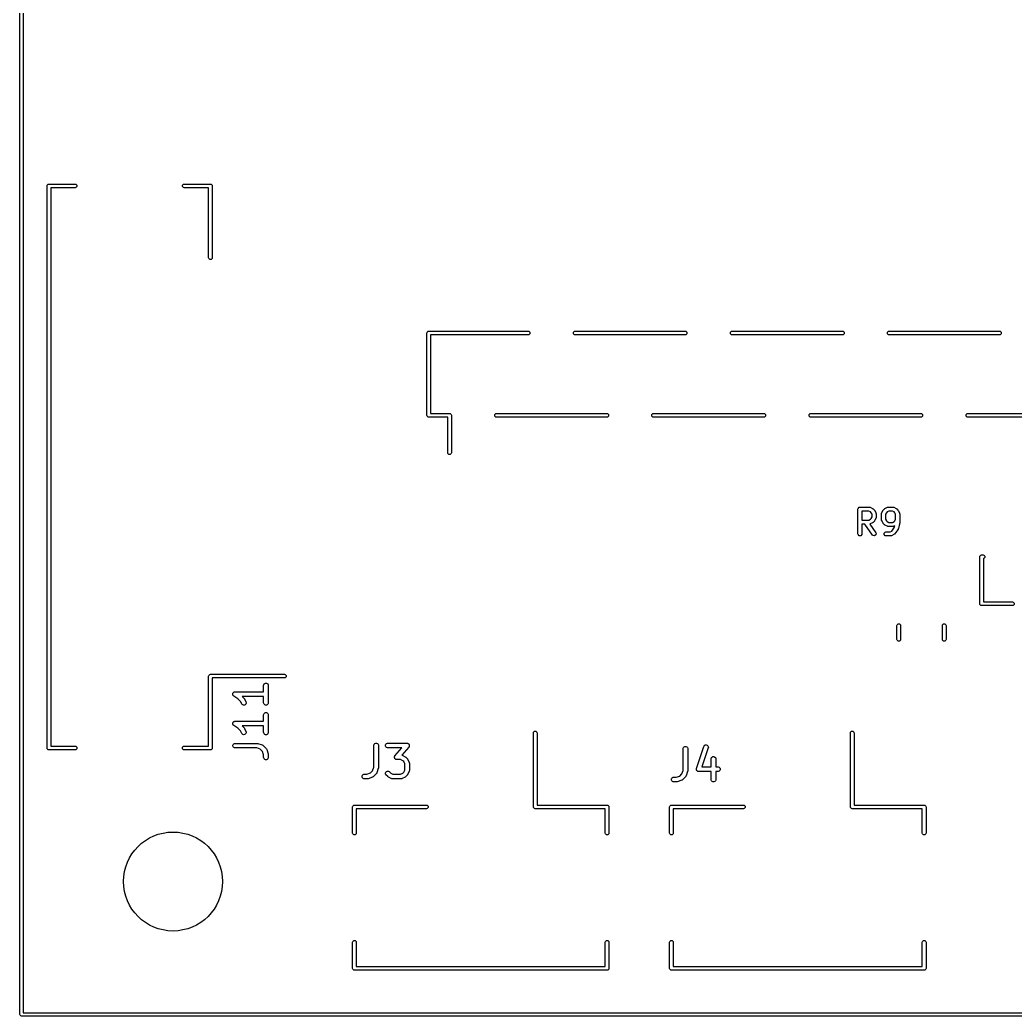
# Model space of a CAD drawing. Header units: millimetres. Extents: x 112.3 to 187.7, y -128.1 to -63.8.
# Drawn here: x 112.35 to 144.52, y -128.15 to -95.95 of the extents above; entities that cross this region are included whole.
import ezdxf

# ---------------------------------------------------------------- set-up
doc = ezdxf.new("R2010")
doc.units = ezdxf.units.MM
doc.layers.add('F.Silkscreen', color=41, linetype='CONTINUOUS', true_color=0xf2eda1)

msp = doc.modelspace()

# ---------------------------------------------------------------- linework, layer by layer
at = {"layer": 'F.Silkscreen', "linetype": 'CONTINUOUS'}
for p, q in [((112.35, -128.099999), (112.35, -63.8)), ((112.45, -63.85), (112.45, -128.049999)), ((113.23, -101.315), (113.234567, -101.292039)), ((113.23, -119.485), (113.23, -101.315)), ((113.234567, -101.292039), (113.267039, -101.259567)), ((113.267039, -101.259567), (113.29, -101.255)), ((113.29, -101.255), (114.14, -101.255)), ((114.14, -101.375), (113.35, -101.375)), ((113.35, -101.375), (113.35, -119.425)), ((114.14, -101.255), (114.162961, -101.259567)), ((114.162961, -101.370433), (114.14, -101.375)), ((114.162961, -101.259567), (114.195433, -101.292039)), ((114.195433, -101.337961), (114.162961, -101.370433)), ((114.195433, -101.292039), (114.195433, -101.337961)), ((117.604567, -101.292039), (117.637039, -101.259567)), ((117.604567, -101.337961), (117.604567, -101.292039)), ((117.637039, -101.370433), (117.604567, -101.337961)), ((117.637039, -101.259567), (117.66, -101.255)), ((117.66, -101.375), (117.637039, -101.370433)), ((117.66, -101.255), (118.51, -101.255)), ((118.45, -101.375), (117.66, -101.375)), ((118.45, -103.64), (118.45, -101.375)), ((118.51, -101.255), (118.532961, -101.259567)), ((118.532961, -101.259567), (118.565433, -101.292039)), ((118.565433, -101.292039), (118.57, -101.315)), ((118.57, -101.315), (118.57, -103.64)), ((118.454567, -103.662961), (118.45, -103.64)), ((118.487039, -103.695433), (118.454567, -103.662961)), ((118.565433, -103.662961), (118.532961, -103.695433)), ((118.57, -103.64), (118.565433, -103.662961)), ((118.532961, -103.695433), (118.487039, -103.695433)), ((125.51, -106.07), (125.514567, -106.047039)), ((125.51, -108.73), (125.51, -106.07)), ((125.514567, -106.047039), (125.547039, -106.014567)), ((125.547039, -106.014567), (125.57, -106.01)), ((125.57, -106.01), (128.78, -106.01)), ((128.78, -106.13), (125.63, -106.13)), ((125.63, -106.13), (125.63, -108.67)), ((128.78, -106.01), (128.802961, -106.014567)), ((128.802961, -106.125433), (128.78, -106.13)), ((128.802961, -106.014567), (128.835433, -106.047039)), ((128.835433, -106.092961), (128.802961, -106.125433)), ((128.835433, -106.047039), (128.835433, -106.092961)), ((130.244567, -106.047039), (130.277039, -106.014567)), ((130.244567, -106.092961), (130.244567, -106.047039)), ((130.277039, -106.125433), (130.244567, -106.092961)), ((130.277039, -106.014567), (130.3, -106.01)), ((130.3, -106.13), (130.277039, -106.125433)), ((130.3, -106.01), (133.86, -106.01)), ((133.86, -106.13), (130.3, -106.13)), ((133.86, -106.01), (133.882961, -106.014567)), ((133.882961, -106.125433), (133.86, -106.13)), ((133.882961, -106.014567), (133.915433, -106.047039)), ((133.915433, -106.092961), (133.882961, -106.125433)), ((133.915433, -106.047039), (133.915433, -106.092961)), ((135.324567, -106.047039), (135.357039, -106.014567)), ((135.324567, -106.092961), (135.324567, -106.047039)), ((135.357039, -106.125433), (135.324567, -106.092961)), ((135.357039, -106.014567), (135.38, -106.01)), ((135.38, -106.13), (135.357039, -106.125433)), ((135.38, -106.01), (138.94, -106.01)), ((138.94, -106.13), (135.38, -106.13)), ((138.94, -106.01), (138.962961, -106.014567)), ((138.962961, -106.125433), (138.94, -106.13)), ((138.962961, -106.014567), (138.995433, -106.047039)), ((138.995433, -106.092961), (138.962961, -106.125433)), ((138.995433, -106.047039), (138.995433, -106.092961)), ((140.404567, -106.047039), (140.437039, -106.014567)), ((140.404567, -106.092961), (140.404567, -106.047039)), ((140.437039, -106.125433), (140.404567, -106.092961)), ((140.437039, -106.014567), (140.46, -106.01)), ((140.46, -106.13), (140.437039, -106.125433)), ((140.46, -106.01), (144.02, -106.01)), ((144.02, -106.13), (140.46, -106.13)), ((144.02, -106.01), (144.042961, -106.014567)), ((144.042961, -106.125433), (144.02, -106.13)), ((144.042961, -106.014567), (144.075433, -106.047039)), ((144.075433, -106.092961), (144.042961, -106.125433)), ((144.075433, -106.047039), (144.075433, -106.092961)), ((125.514567, -108.752961), (125.51, -108.73)), ((125.547039, -108.785433), (125.514567, -108.752961)), ((125.57, -108.79), (125.547039, -108.785433)), ((126.18, -108.79), (125.57, -108.79)), ((125.63, -108.67), (126.24, -108.67)), ((126.18, -109.94), (126.18, -108.79)), ((126.24, -108.67), (126.262961, -108.674567)), ((126.262961, -108.674567), (126.295433, -108.707039)), ((126.295433, -108.707039), (126.3, -108.73)), ((126.3, -108.73), (126.3, -109.94)), ((127.704567, -108.707039), (127.737039, -108.674567)), ((127.704567, -108.752961), (127.704567, -108.707039)), ((127.737039, -108.785433), (127.704567, -108.752961)), ((127.737039, -108.674567), (127.76, -108.67)), ((127.76, -108.79), (127.737039, -108.785433)), ((127.76, -108.67), (131.32, -108.67)), ((131.32, -108.79), (127.76, -108.79)), ((131.32, -108.67), (131.342961, -108.674567)), ((131.342961, -108.785433), (131.32, -108.79)), ((131.342961, -108.674567), (131.375433, -108.707039)), ((131.375433, -108.752961), (131.342961, -108.785433)), ((131.375433, -108.707039), (131.375433, -108.752961)), ((132.784567, -108.707039), (132.817039, -108.674567)), ((132.784567, -108.752961), (132.784567, -108.707039)), ((132.817039, -108.785433), (132.784567, -108.752961)), ((132.817039, -108.674567), (132.84, -108.67)), ((132.84, -108.79), (132.817039, -108.785433)), ((132.84, -108.67), (136.4, -108.67)), ((136.4, -108.79), (132.84, -108.79)), ((136.4, -108.67), (136.422961, -108.674567)), ((136.422961, -108.785433), (136.4, -108.79)), ((136.422961, -108.674567), (136.455433, -108.707039)), ((136.455433, -108.752961), (136.422961, -108.785433)), ((136.455433, -108.707039), (136.455433, -108.752961)), ((137.864567, -108.707039), (137.897039, -108.674567)), ((137.864567, -108.752961), (137.864567, -108.707039)), ((137.897039, -108.785433), (137.864567, -108.752961)), ((137.897039, -108.674567), (137.92, -108.67)), ((137.92, -108.79), (137.897039, -108.785433)), ((137.92, -108.67), (141.48, -108.67)), ((141.48, -108.79), (137.92, -108.79)), ((141.48, -108.67), (141.502961, -108.674567)), ((141.502961, -108.785433), (141.48, -108.79)), ((141.502961, -108.674567), (141.535433, -108.707039)), ((141.535433, -108.752961), (141.502961, -108.785433)), ((141.535433, -108.707039), (141.535433, -108.752961)), ((142.944567, -108.707039), (142.977039, -108.674567)), ((142.944567, -108.752961), (142.944567, -108.707039)), ((142.977039, -108.785433), (142.944567, -108.752961)), ((142.977039, -108.674567), (143, -108.67)), ((143, -108.79), (142.977039, -108.785433)), ((143, -108.67), (146.56, -108.67)), ((146.56, -108.79), (143, -108.79)), ((126.184567, -109.962961), (126.18, -109.94)), ((126.217039, -109.995433), (126.184567, -109.962961)), ((126.262961, -109.995433), (126.217039, -109.995433)), ((126.295433, -109.962961), (126.262961, -109.995433)), ((126.3, -109.94), (126.295433, -109.962961)), ((139.449472, -111.738461), (139.48465, -111.703283)), ((139.48465, -111.703283), (139.509524, -111.698335)), ((139.509524, -111.698335), (139.814286, -111.698335)), ((139.814286, -111.698335), (139.817479, -111.69897)), ((139.817479, -111.69897), (139.818894, -111.698499)), ((139.818894, -111.698499), (139.828942, -111.70125)), ((139.828942, -111.70125), (139.83916, -111.703283)), ((139.83916, -111.703283), (139.840213, -111.704336)), ((139.840213, -111.704336), (139.843355, -111.705197)), ((139.843355, -111.705197), (139.919545, -111.743292)), ((140.31855, -111.743292), (140.39474, -111.705197)), ((140.39474, -111.705197), (140.397881, -111.704336)), ((140.397881, -111.704336), (140.398935, -111.703283)), ((140.398935, -111.703283), (140.409152, -111.70125)), ((140.409152, -111.70125), (140.419201, -111.698499)), ((140.419201, -111.698499), (140.420615, -111.69897)), ((140.420615, -111.69897), (140.423809, -111.698335)), ((140.423809, -111.698335), (140.57619, -111.698335)), ((140.57619, -111.698335), (140.579383, -111.69897)), ((140.579383, -111.69897), (140.580798, -111.698499)), ((140.580798, -111.698499), (140.590846, -111.70125)), ((140.590846, -111.70125), (140.601064, -111.703283)), ((140.601064, -111.703283), (140.602117, -111.704336)), ((140.602117, -111.704336), (140.605259, -111.705197)), ((140.605259, -111.705197), (140.68145, -111.743292)), ((139.444524, -111.763335), (139.449472, -111.738461)), ((139.444524, -112.563335), (139.444524, -111.763335)), ((139.798941, -111.828335), (139.574524, -111.828335)), ((139.574524, -111.828335), (139.574524, -112.117382)), ((139.851973, -111.854851), (139.798941, -111.828335)), ((139.87515, -111.878028), (139.851973, -111.854851)), ((139.901667, -111.931061), (139.87515, -111.878028)), ((139.87515, -112.067688), (139.901667, -112.014655)), ((139.901667, -112.014655), (139.901667, -111.931061)), ((139.919545, -111.743292), (139.927773, -111.749678)), ((139.927773, -111.749678), (139.936438, -111.755468)), ((139.936438, -111.755468), (139.974533, -111.793563)), ((139.974533, -111.793563), (139.980319, -111.802223)), ((139.980319, -111.802223), (139.986709, -111.810456)), ((139.986709, -111.810456), (140.024804, -111.886646)), ((140.024804, -111.886646), (140.025664, -111.889787)), ((140.025664, -112.055929), (140.024804, -112.059071)), ((140.025664, -111.889787), (140.026719, -111.890842)), ((140.026719, -112.054875), (140.025664, -112.055929)), ((140.026719, -111.890842), (140.028751, -111.901061)), ((140.028751, -112.044655), (140.026719, -112.054875)), ((140.028751, -111.901061), (140.031503, -111.911107)), ((140.031503, -112.03461), (140.028751, -112.044655)), ((140.031503, -111.911107), (140.031031, -111.912521)), ((140.031031, -111.912521), (140.031667, -111.915716)), ((140.031667, -112.030001), (140.031031, -112.033195)), ((140.031031, -112.033195), (140.031503, -112.03461)), ((140.031667, -111.915716), (140.031667, -112.030001)), ((140.206428, -111.915716), (140.207063, -111.912522)), ((140.206428, -112.106192), (140.206428, -111.915716)), ((140.206592, -111.911108), (140.209343, -111.901059)), ((140.207063, -111.912522), (140.206592, -111.911108)), ((140.209343, -111.901059), (140.211376, -111.890842)), ((140.211376, -111.890842), (140.212429, -111.889788)), ((140.212429, -111.889788), (140.21329, -111.886647)), ((140.21329, -111.886647), (140.251386, -111.810456)), ((140.251386, -111.810456), (140.257772, -111.802227)), ((140.257772, -111.802227), (140.263562, -111.793563)), ((140.263562, -111.793563), (140.301657, -111.755468)), ((140.301657, -111.755468), (140.310317, -111.749681)), ((140.310317, -111.749681), (140.31855, -111.743292)), ((140.362944, -111.878029), (140.336428, -111.931061)), ((140.336428, -111.931061), (140.336428, -112.090848)), ((140.386122, -111.854851), (140.362944, -111.878029)), ((140.439154, -111.828335), (140.386122, -111.854851)), ((140.560845, -111.828335), (140.439154, -111.828335)), ((140.613877, -111.85485), (140.560845, -111.828335)), ((140.637054, -111.878027), (140.613877, -111.85485)), ((140.663571, -111.93106), (140.637054, -111.878027)), ((140.663571, -112.090847), (140.663571, -111.93106)), ((140.68145, -111.743292), (140.689678, -111.749678)), ((140.689678, -111.749678), (140.698343, -111.755468)), ((140.698343, -111.755468), (140.736438, -111.793563)), ((140.736438, -111.793563), (140.742224, -111.802223)), ((140.742224, -111.802223), (140.748614, -111.810456)), ((140.748614, -111.810456), (140.786709, -111.886648)), ((140.786709, -111.886648), (140.787568, -111.889787)), ((140.787568, -111.889787), (140.788623, -111.890842)), ((140.788623, -111.890842), (140.790655, -111.901061)), ((140.790655, -111.901061), (140.793407, -111.911108)), ((140.793407, -111.911108), (140.792935, -111.912522)), ((140.792935, -111.912522), (140.793571, -111.915716)), ((140.793571, -111.915716), (140.793571, -112.220478)), ((139.574524, -112.117382), (139.798941, -112.117382)), ((139.666157, -112.247382), (139.574524, -112.247382)), ((139.574524, -112.247382), (139.574524, -112.563335)), ((139.913417, -112.60061), (139.666157, -112.247382)), ((139.798941, -112.117382), (139.851973, -112.090866)), ((139.828942, -112.244466), (139.823789, -112.245877)), ((139.823789, -112.245877), (140.019917, -112.52606)), ((139.83916, -112.242434), (139.828942, -112.244466)), ((139.840213, -112.24138), (139.83916, -112.242434)), ((139.843355, -112.24052), (139.840213, -112.24138)), ((139.919545, -112.202425), (139.843355, -112.24052)), ((139.851973, -112.090866), (139.87515, -112.067688)), ((139.927773, -112.196038), (139.919545, -112.202425)), ((139.936438, -112.190249), (139.927773, -112.196038)), ((139.974533, -112.152154), (139.936438, -112.190249)), ((139.980319, -112.143493), (139.974533, -112.152154)), ((139.986709, -112.135261), (139.980319, -112.143493)), ((140.024804, -112.059071), (139.986709, -112.135261)), ((140.207063, -112.109386), (140.206428, -112.106192)), ((140.206592, -112.110801), (140.207063, -112.109386)), ((140.209342, -112.120845), (140.206592, -112.110801)), ((140.211376, -112.131066), (140.209342, -112.120845)), ((140.212431, -112.132121), (140.211376, -112.131066)), ((140.213291, -112.135261), (140.212431, -112.132121)), ((140.251386, -112.211451), (140.213291, -112.135261)), ((140.257773, -112.21968), (140.251386, -112.211451)), ((140.263561, -112.228343), (140.257773, -112.21968)), ((140.301656, -112.266439), (140.263561, -112.228343)), ((140.310318, -112.272226), (140.301656, -112.266439)), ((140.31855, -112.278616), (140.310318, -112.272226)), ((140.39474, -112.316711), (140.31855, -112.278616)), ((140.336428, -112.090848), (140.362944, -112.143878)), ((140.362944, -112.143878), (140.38612, -112.167056)), ((140.38612, -112.167056), (140.439154, -112.193573)), ((140.397881, -112.317571), (140.39474, -112.316711)), ((140.398935, -112.318625), (140.397881, -112.317571)), ((140.409152, -112.320657), (140.398935, -112.318625)), ((140.419201, -112.323409), (140.409152, -112.320657)), ((140.420615, -112.322937), (140.419201, -112.323409)), ((140.423809, -112.323573), (140.420615, -112.322937)), ((140.57619, -112.323573), (140.423809, -112.323573)), ((140.439154, -112.193573), (140.560845, -112.193573)), ((140.560845, -112.193573), (140.613876, -112.167057)), ((140.563772, -112.445733), (140.630147, -112.34617)), ((140.579383, -112.322937), (140.57619, -112.323573)), ((140.580798, -112.323409), (140.579383, -112.322937)), ((140.590846, -112.320657), (140.580798, -112.323409)), ((140.601064, -112.318625), (140.590846, -112.320657)), ((140.602117, -112.317571), (140.601064, -112.318625)), ((140.605259, -112.316711), (140.602117, -112.317571)), ((140.64212, -112.29828), (140.605259, -112.316711)), ((140.613876, -112.167057), (140.637054, -112.143879)), ((140.630147, -112.34617), (140.64212, -112.29828)), ((140.637054, -112.143879), (140.663571, -112.090847)), ((140.79163, -112.236242), (140.753535, -112.388624)), ((140.792017, -112.228289), (140.79163, -112.236242)), ((140.793571, -112.220478), (140.792017, -112.228289)), ((139.449472, -112.588209), (139.444524, -112.563335)), ((139.48465, -112.623387), (139.449472, -112.588209)), ((139.534398, -112.623387), (139.48465, -112.623387)), ((139.569576, -112.588209), (139.534398, -112.623387)), ((139.574524, -112.563335), (139.569576, -112.588209)), ((139.931735, -112.61815), (139.913417, -112.60061)), ((139.980727, -112.626796), (139.931735, -112.61815)), ((140.021482, -112.598267), (139.980727, -112.626796)), ((140.019917, -112.52606), (140.030128, -112.549275)), ((140.030128, -112.549275), (140.021482, -112.598267)), ((140.287567, -112.538461), (140.322745, -112.503283)), ((140.287567, -112.588209), (140.287567, -112.538461)), ((140.322745, -112.623387), (140.287567, -112.588209)), ((140.322745, -112.503283), (140.347619, -112.498335)), ((140.347619, -112.628335), (140.322745, -112.623387)), ((140.347619, -112.498335), (140.484655, -112.498335)), ((140.5, -112.628335), (140.347619, -112.628335)), ((140.484655, -112.498335), (140.537687, -112.471819)), ((140.503193, -112.627699), (140.5, -112.628335)), ((140.504608, -112.628171), (140.503193, -112.627699)), ((140.514656, -112.625419), (140.504608, -112.628171)), ((140.524874, -112.623387), (140.514656, -112.625419)), ((140.525927, -112.622333), (140.524874, -112.623387)), ((140.529069, -112.621473), (140.525927, -112.622333)), ((140.605259, -112.583378), (140.529069, -112.621473)), ((140.537687, -112.471819), (140.563772, -112.445733)), ((140.613487, -112.576991), (140.605259, -112.583378)), ((140.622152, -112.571202), (140.613487, -112.576991)), ((140.660248, -112.533106), (140.622152, -112.571202)), ((140.663823, -112.527754), (140.660248, -112.533106)), ((140.668369, -112.5232), (140.663823, -112.527754)), ((140.744559, -112.408915), (140.668369, -112.5232)), ((140.748797, -112.398652), (140.744559, -112.408915)), ((140.753535, -112.388624), (140.748797, -112.398652)), ((143.38, -113.3025), (143.384567, -113.279539)), ((143.38, -114.8225), (143.38, -113.3025)), ((143.384567, -113.279539), (143.417039, -113.247067)), ((143.417039, -113.247067), (143.44, -113.2425)), ((143.44, -113.2425), (143.49, -113.2425)), ((143.49, -113.2425), (143.512961, -113.247067)), ((143.512961, -113.247067), (143.545433, -113.279539)), ((143.545433, -113.325461), (143.512961, -113.357933)), ((143.545433, -113.279539), (143.545433, -113.325461)), ((143.512961, -113.357933), (143.5, -113.36051)), ((143.5, -113.36051), (143.5, -114.7625)), ((143.384567, -114.845461), (143.38, -114.8225)), ((143.417039, -114.877933), (143.384567, -114.845461)), ((143.44, -114.8825), (143.417039, -114.877933)), ((144.44, -114.8825), (143.44, -114.8825)), ((143.5, -114.7625), (144.44, -114.7625)), ((144.44, -114.7625), (144.462961, -114.767067)), ((144.462961, -114.877933), (144.44, -114.8825)), ((144.462961, -114.767067), (144.495433, -114.799539)), ((144.495433, -114.845461), (144.462961, -114.877933)), ((144.495433, -114.799539), (144.495433, -114.845461)), ((140.705, -115.522936), (140.709567, -115.499975)), ((140.705, -115.977064), (140.705, -115.522936)), ((140.709567, -115.499975), (140.742039, -115.467503)), ((140.742039, -115.467503), (140.787961, -115.467503)), ((140.787961, -115.467503), (140.820433, -115.499975)), ((140.820433, -115.499975), (140.825, -115.522936)), ((140.825, -115.522936), (140.825, -115.977064)), ((142.175, -115.522936), (142.179567, -115.499975)), ((142.175, -115.977064), (142.175, -115.522936)), ((142.179567, -115.499975), (142.212039, -115.467503)), ((142.212039, -115.467503), (142.257961, -115.467503)), ((142.257961, -115.467503), (142.290433, -115.499975)), ((142.290433, -115.499975), (142.295, -115.522936)), ((142.295, -115.522936), (142.295, -115.977064)), ((140.709567, -116.000025), (140.705, -115.977064)), ((140.742039, -116.032497), (140.709567, -116.000025)), ((140.787961, -116.032497), (140.742039, -116.032497)), ((140.820433, -116.000025), (140.787961, -116.032497)), ((140.825, -115.977064), (140.820433, -116.000025)), ((142.179567, -116.000025), (142.175, -115.977064)), ((142.212039, -116.032497), (142.179567, -116.000025)), ((142.257961, -116.032497), (142.212039, -116.032497)), ((142.290433, -116.000025), (142.257961, -116.032497)), ((142.295, -115.977064), (142.290433, -116.000025)), ((118.45, -117.16), (118.454567, -117.137039)), ((118.45, -119.425), (118.45, -117.16)), ((118.454567, -117.137039), (118.487039, -117.104567)), ((118.487039, -117.104567), (118.51, -117.1)), ((118.51, -117.1), (120.9, -117.1)), ((120.9, -117.1), (120.922961, -117.104567)), ((120.922961, -117.104567), (120.955433, -117.137039)), ((120.955433, -117.182961), (120.922961, -117.215433)), ((120.955433, -117.137039), (120.955433, -117.182961)), ((120.9, -117.22), (118.57, -117.22)), ((118.57, -117.22), (118.57, -119.485)), ((120.229819, -117.457142), (120.23126, -117.44251)), ((120.229819, -117.667856), (120.229819, -117.457142)), ((120.23126, -117.44251), (120.242459, -117.415474)), ((120.242459, -117.415474), (120.263151, -117.394782)), ((120.263151, -117.394782), (120.290187, -117.383583)), ((120.290187, -117.383583), (120.319451, -117.383583)), ((120.319451, -117.383583), (120.346487, -117.394782)), ((120.346487, -117.394782), (120.367179, -117.415474)), ((120.367179, -117.415474), (120.378378, -117.44251)), ((120.378378, -117.44251), (120.379819, -117.457142)), ((120.379819, -117.457142), (120.379819, -118.02857)), ((120.922961, -117.215433), (120.9, -117.22)), ((119.229819, -117.742935), (119.23126, -117.73565)), ((119.23126, -117.750139), (119.229819, -117.742935)), ((119.23126, -117.728224), (119.234072, -117.721435)), ((119.23126, -117.73565), (119.23126, -117.728224)), ((119.23126, -117.757488), (119.23126, -117.750139)), ((119.234101, -117.764348), (119.23126, -117.757488)), ((119.234072, -117.721435), (119.235498, -117.714227)), ((119.235558, -117.771629), (119.234101, -117.764348)), ((119.235498, -117.714227), (119.239617, -117.708048)), ((119.239646, -117.777734), (119.235558, -117.771629)), ((119.239617, -117.708048), (119.242459, -117.701188)), ((119.242459, -117.784524), (119.239646, -117.777734)), ((119.242459, -117.701188), (119.247654, -117.695992)), ((119.247709, -117.789774), (119.242459, -117.784524)), ((119.247654, -117.695992), (119.251731, -117.689878)), ((119.251841, -117.795944), (119.247709, -117.789774)), ((119.251731, -117.689878), (119.2579, -117.685746)), ((119.263099, -117.805164), (119.251841, -117.795944)), ((119.2579, -117.685746), (119.263151, -117.680496)), ((119.263151, -117.805216), (119.263099, -117.805164)), ((119.263151, -117.680496), (119.26994, -117.677683)), ((119.263173, -117.805225), (119.263151, -117.805216)), ((119.263216, -117.80526), (119.263173, -117.805225)), ((119.399894, -117.896378), (119.263216, -117.80526)), ((119.26994, -117.677683), (119.276046, -117.673595)), ((119.276046, -117.673595), (119.283326, -117.672138)), ((119.283326, -117.672138), (119.290187, -117.669297)), ((119.290187, -117.669297), (119.304663, -117.667871)), ((119.304663, -117.667871), (119.30474, -117.667856)), ((119.30474, -117.667856), (119.304766, -117.667861)), ((119.304766, -117.667861), (119.304819, -117.667856)), ((119.304819, -117.667856), (120.229819, -117.667856)), ((120.229819, -117.817856), (119.533504, -117.817856)), ((119.533504, -117.817856), (119.595947, -117.880299)), ((120.229819, -118.02857), (120.229819, -117.817856)), ((119.481275, -117.977759), (119.399894, -117.896378)), ((119.523451, -118.062111), (119.481275, -117.977759)), ((119.531283, -118.074554), (119.523451, -118.062111)), ((119.553391, -118.093727), (119.531283, -118.074554)), ((119.581152, -118.102981), (119.553391, -118.093727)), ((119.610342, -118.100907), (119.581152, -118.102981)), ((119.595947, -117.880299), (119.600667, -117.886049)), ((119.600667, -117.886049), (119.602164, -117.887348)), ((119.602164, -117.887348), (119.603583, -117.889602)), ((119.603583, -117.889602), (119.605275, -117.891664)), ((119.605275, -117.891664), (119.606033, -117.893496)), ((119.606033, -117.893496), (119.609996, -117.899791)), ((119.609996, -117.899791), (119.657615, -117.995029)), ((119.636517, -118.087819), (119.610342, -118.100907)), ((119.65569, -118.065712), (119.636517, -118.087819)), ((119.664944, -118.03795), (119.65569, -118.065712)), ((119.657615, -117.995029), (119.66287, -118.00876)), ((119.66287, -118.00876), (119.664944, -118.03795)), ((120.23126, -118.043202), (120.229819, -118.02857)), ((120.242459, -118.070238), (120.23126, -118.043202)), ((120.263151, -118.09093), (120.242459, -118.070238)), ((120.290187, -118.102129), (120.263151, -118.09093)), ((120.319451, -118.102129), (120.290187, -118.102129)), ((120.346487, -118.09093), (120.319451, -118.102129)), ((120.367179, -118.070238), (120.346487, -118.09093)), ((120.378378, -118.043202), (120.367179, -118.070238)), ((120.379819, -118.02857), (120.378378, -118.043202)), ((120.229819, -118.409523), (120.23126, -118.394891)), ((120.229819, -118.620237), (120.229819, -118.409523)), ((120.23126, -118.394891), (120.242459, -118.367855)), ((120.242459, -118.367855), (120.263151, -118.347163)), ((120.263151, -118.347163), (120.290187, -118.335964)), ((120.290187, -118.335964), (120.319451, -118.335964)), ((120.319451, -118.335964), (120.346487, -118.347163)), ((120.346487, -118.347163), (120.367179, -118.367855)), ((120.367179, -118.367855), (120.378378, -118.394891)), ((120.378378, -118.394891), (120.379819, -118.409523)), ((120.379819, -118.409523), (120.379819, -118.980951)), ((119.229819, -118.695316), (119.23126, -118.688031)), ((119.23126, -118.70252), (119.229819, -118.695316)), ((119.23126, -118.680605), (119.234072, -118.673816)), ((119.23126, -118.688031), (119.23126, -118.680605)), ((119.23126, -118.709869), (119.23126, -118.70252)), ((119.234101, -118.716729), (119.23126, -118.709869)), ((119.234072, -118.673816), (119.235498, -118.666608)), ((119.235558, -118.72401), (119.234101, -118.716729)), ((119.235498, -118.666608), (119.239617, -118.660429)), ((119.239646, -118.730115), (119.235558, -118.72401)), ((119.239617, -118.660429), (119.242459, -118.653569)), ((119.242459, -118.736905), (119.239646, -118.730115)), ((119.242459, -118.653569), (119.247654, -118.648373)), ((119.247709, -118.742155), (119.242459, -118.736905)), ((119.247654, -118.648373), (119.251731, -118.642259)), ((119.251841, -118.748325), (119.247709, -118.742155)), ((119.251731, -118.642259), (119.2579, -118.638127)), ((119.263099, -118.757545), (119.251841, -118.748325)), ((119.2579, -118.638127), (119.263151, -118.632877)), ((119.263151, -118.757597), (119.263099, -118.757545)), ((119.263151, -118.632877), (119.26994, -118.630064)), ((119.263173, -118.757606), (119.263151, -118.757597)), ((119.263216, -118.757641), (119.263173, -118.757606)), ((119.399894, -118.848759), (119.263216, -118.757641)), ((119.26994, -118.630064), (119.276046, -118.625976)), ((119.276046, -118.625976), (119.283326, -118.624519)), ((119.283326, -118.624519), (119.290187, -118.621678)), ((119.290187, -118.621678), (119.304663, -118.620252)), ((119.304663, -118.620252), (119.30474, -118.620237)), ((119.30474, -118.620237), (119.304766, -118.620242)), ((119.304766, -118.620242), (119.304819, -118.620237)), ((119.304819, -118.620237), (120.229819, -118.620237)), ((120.229819, -118.770237), (119.533504, -118.770237)), ((119.533504, -118.770237), (119.595947, -118.83268)), ((120.229819, -118.980951), (120.229819, -118.770237)), ((119.481275, -118.93014), (119.399894, -118.848759)), ((119.523451, -119.014492), (119.481275, -118.93014)), ((119.531283, -119.026935), (119.523451, -119.014492)), ((119.553391, -119.046108), (119.531283, -119.026935)), ((119.581152, -119.055362), (119.553391, -119.046108)), ((119.610342, -119.053288), (119.581152, -119.055362)), ((119.595947, -118.83268), (119.600667, -118.83843)), ((119.600667, -118.83843), (119.602164, -118.839729)), ((119.602164, -118.839729), (119.603583, -118.841983)), ((119.603583, -118.841983), (119.605275, -118.844045)), ((119.605275, -118.844045), (119.606033, -118.845877)), ((119.606033, -118.845877), (119.609996, -118.852172)), ((119.609996, -118.852172), (119.657615, -118.94741)), ((119.636517, -119.0402), (119.610342, -119.053288)), ((119.65569, -119.018093), (119.636517, -119.0402)), ((119.664944, -118.990331), (119.65569, -119.018093)), ((119.657615, -118.94741), (119.66287, -118.961141)), ((119.66287, -118.961141), (119.664944, -118.990331)), ((120.23126, -118.995583), (120.229819, -118.980951)), ((120.242459, -119.022619), (120.23126, -118.995583)), ((120.263151, -119.043311), (120.242459, -119.022619)), ((120.290187, -119.05451), (120.263151, -119.043311)), ((120.319451, -119.05451), (120.290187, -119.05451)), ((120.346487, -119.043311), (120.319451, -119.05451)), ((120.367179, -119.022619), (120.346487, -119.043311)), ((120.378378, -118.995583), (120.367179, -119.022619)), ((120.379819, -118.980951), (120.378378, -118.995583)), ((128.95, -119), (128.954567, -118.977039)), ((128.95, -121.39), (128.95, -119)), ((128.954567, -118.977039), (128.987039, -118.944567)), ((128.987039, -118.944567), (129.032961, -118.944567)), ((129.032961, -118.944567), (129.065433, -118.977039)), ((129.065433, -118.977039), (129.07, -119)), ((129.07, -119), (129.07, -121.33)), ((139.2, -119), (139.204567, -118.977039)), ((139.2, -121.39), (139.2, -119)), ((139.204567, -118.977039), (139.237039, -118.944567)), ((139.237039, -118.944567), (139.282961, -118.944567)), ((139.282961, -118.944567), (139.315433, -118.977039)), ((139.315433, -118.977039), (139.32, -119)), ((139.32, -119), (139.32, -121.33)), ((113.35, -119.425), (114.14, -119.425)), ((114.14, -119.425), (114.162961, -119.429567)), ((114.162961, -119.429567), (114.195433, -119.462039)), ((117.604567, -119.462039), (117.637039, -119.429567)), ((117.637039, -119.429567), (117.66, -119.425)), ((117.66, -119.425), (118.45, -119.425)), ((119.23126, -119.394891), (119.242459, -119.367855)), ((119.23126, -119.424155), (119.23126, -119.394891)), ((119.242459, -119.451191), (119.23126, -119.424155)), ((119.242459, -119.367855), (119.263151, -119.347163)), ((119.263151, -119.471883), (119.242459, -119.451191)), ((119.263151, -119.347163), (119.290187, -119.335964)), ((119.290187, -119.335964), (119.304819, -119.334523)), ((119.304819, -119.334523), (120.019104, -119.334523)), ((120.019104, -119.334523), (120.026509, -119.335252)), ((120.026509, -119.335252), (120.028484, -119.335112)), ((120.028484, -119.335112), (120.031081, -119.335702)), ((120.031081, -119.335702), (120.033736, -119.335964)), ((120.033736, -119.335964), (120.035567, -119.336722)), ((120.035567, -119.336722), (120.042821, -119.338372)), ((120.042821, -119.338372), (120.185678, -119.385991)), ((120.185678, -119.385991), (120.199103, -119.391985)), ((120.199103, -119.391985), (120.201137, -119.393749)), ((120.201137, -119.393749), (120.203628, -119.394781)), ((120.203628, -119.394781), (120.214994, -119.404109)), ((120.214994, -119.404109), (120.310233, -119.499347)), ((123.791666, -119.404819), (123.793107, -119.390187)), ((123.791666, -120.106934), (123.791666, -119.404819)), ((123.793107, -119.390187), (123.804306, -119.363151)), ((123.804306, -119.363151), (123.824998, -119.342459)), ((123.824998, -119.342459), (123.852034, -119.33126)), ((123.852034, -119.33126), (123.881298, -119.33126)), ((123.881298, -119.33126), (123.908334, -119.342459)), ((123.908334, -119.342459), (123.929026, -119.363151)), ((123.929026, -119.363151), (123.940225, -119.390187)), ((123.940225, -119.390187), (123.941666, -119.404819)), ((123.941666, -119.404819), (123.941666, -120.119104)), ((124.17406, -119.390187), (124.185259, -119.363151)), ((124.17406, -119.419451), (124.17406, -119.390187)), ((124.185259, -119.446487), (124.17406, -119.419451)), ((124.185259, -119.363151), (124.205951, -119.342459)), ((124.205951, -119.467179), (124.185259, -119.446487)), ((124.205951, -119.342459), (124.232987, -119.33126)), ((124.232987, -119.33126), (124.247619, -119.329819)), ((124.247619, -119.329819), (124.866666, -119.329819)), ((124.923109, -119.454207), (124.696213, -119.713516)), ((124.866666, -119.329819), (124.874404, -119.330581)), ((124.874404, -119.330581), (124.876372, -119.33045)), ((124.876372, -119.33045), (124.877727, -119.330908)), ((124.877727, -119.330908), (124.881298, -119.33126)), ((124.881298, -119.33126), (124.892555, -119.335923)), ((124.892555, -119.335923), (124.904093, -119.339825)), ((124.904093, -119.339825), (124.905997, -119.34149)), ((124.905997, -119.34149), (124.908334, -119.342459)), ((124.908334, -119.342459), (124.916944, -119.351069)), ((124.916944, -119.351069), (124.926117, -119.359095)), ((124.92763, -119.447882), (124.923109, -119.454207)), ((124.926117, -119.359095), (124.927239, -119.361364)), ((124.927239, -119.361364), (124.929026, -119.363151)), ((124.929026, -119.446487), (124.92763, -119.447882)), ((124.929026, -119.363151), (124.933686, -119.374401)), ((124.929574, -119.445163), (124.929026, -119.446487)), ((124.93166, -119.442246), (124.929574, -119.445163)), ((124.935561, -119.430708), (124.93166, -119.442246)), ((124.933686, -119.374401), (124.939089, -119.385327)), ((124.940225, -119.419451), (124.935561, -119.430708)), ((124.939089, -119.385327), (124.939257, -119.38785)), ((124.939257, -119.38785), (124.940225, -119.390187)), ((124.940225, -119.390187), (124.940225, -119.402371)), ((124.940225, -119.402371), (124.941035, -119.414525)), ((124.941035, -119.414525), (124.940225, -119.41692)), ((124.940225, -119.41692), (124.940225, -119.419451)), ((133.804306, -119.463151), (133.824998, -119.442459)), ((133.824998, -119.442459), (133.852034, -119.43126)), ((133.852034, -119.43126), (133.881298, -119.43126)), ((133.881298, -119.43126), (133.908334, -119.442459)), ((133.908334, -119.442459), (133.929026, -119.463151)), ((134.224087, -120.147768), (134.462182, -119.433483)), ((134.462182, -119.433483), (134.468176, -119.420058)), ((134.468176, -119.420058), (134.48735, -119.397951)), ((134.48735, -119.397951), (134.513523, -119.384864)), ((134.513523, -119.384864), (134.542713, -119.382789)), ((134.542713, -119.382789), (134.570475, -119.392043)), ((134.570475, -119.392043), (134.592583, -119.411217)), ((134.592583, -119.411217), (134.605669, -119.437391)), ((134.605669, -119.437391), (134.607744, -119.466581)), ((113.234567, -119.507961), (113.23, -119.485)), ((113.267039, -119.540433), (113.234567, -119.507961)), ((113.29, -119.545), (113.267039, -119.540433)), ((114.14, -119.545), (113.29, -119.545)), ((114.162961, -119.540433), (114.14, -119.545)), ((114.195433, -119.507961), (114.162961, -119.540433)), ((114.195433, -119.462039), (114.195433, -119.507961)), ((117.604567, -119.507961), (117.604567, -119.462039)), ((117.637039, -119.540433), (117.604567, -119.507961)), ((117.66, -119.545), (117.637039, -119.540433)), ((118.51, -119.545), (117.66, -119.545)), ((118.532961, -119.540433), (118.51, -119.545)), ((118.565433, -119.507961), (118.532961, -119.540433)), ((118.57, -119.485), (118.565433, -119.507961)), ((119.290187, -119.483082), (119.263151, -119.471883)), ((119.304819, -119.484523), (119.290187, -119.483082)), ((120.006934, -119.484523), (119.304819, -119.484523)), ((120.121447, -119.522694), (120.006934, -119.484523)), ((120.191648, -119.592894), (120.121447, -119.522694)), ((120.229819, -119.707407), (120.191648, -119.592894)), ((120.229819, -119.790475), (120.229819, -119.707407)), ((120.310233, -119.499347), (120.319561, -119.510712)), ((120.319561, -119.510712), (120.320592, -119.513202)), ((120.320592, -119.513202), (120.322357, -119.515237)), ((120.322357, -119.515237), (120.328351, -119.528663)), ((120.328351, -119.528663), (120.37597, -119.671519)), ((120.37597, -119.671519), (120.377619, -119.678774)), ((120.377619, -119.678774), (120.378378, -119.680605)), ((120.378378, -119.680605), (120.378639, -119.683258)), ((120.378639, -119.683258), (120.37923, -119.685856)), ((120.37923, -119.685856), (120.379089, -119.68783)), ((120.379089, -119.68783), (120.379819, -119.695237)), ((120.379819, -119.695237), (120.379819, -119.790475)), ((124.232987, -119.478378), (124.205951, -119.467179)), ((124.247619, -119.479819), (124.232987, -119.478378)), ((124.701384, -119.479819), (124.247619, -119.479819)), ((124.458964, -119.776065), (124.459774, -119.773669)), ((124.459774, -119.788218), (124.458964, -119.776065)), ((124.459774, -119.771139), (124.464437, -119.759881)), ((124.459774, -119.773669), (124.459774, -119.771139)), ((124.464437, -119.759881), (124.468339, -119.748344)), ((124.468339, -119.748344), (124.470424, -119.745426)), ((124.470424, -119.745426), (124.470973, -119.744103)), ((124.470973, -119.744103), (124.472368, -119.742707)), ((124.472368, -119.742707), (124.47689, -119.736383)), ((124.47689, -119.736383), (124.701384, -119.479819)), ((124.696213, -119.713516), (124.709731, -119.718689)), ((124.709731, -119.718689), (124.804969, -119.766308)), ((124.804969, -119.766308), (124.811268, -119.770272)), ((124.811268, -119.770272), (124.813096, -119.77103)), ((124.813096, -119.77103), (124.815152, -119.772718)), ((124.815152, -119.772718), (124.817412, -119.77414)), ((124.817412, -119.77414), (124.818711, -119.775638)), ((124.818711, -119.775638), (124.824461, -119.780357)), ((124.824461, -119.780357), (124.87208, -119.827976)), ((133.791666, -119.504819), (133.793107, -119.490187)), ((133.791666, -120.206934), (133.791666, -119.504819)), ((133.793107, -119.490187), (133.804306, -119.463151)), ((133.929026, -119.463151), (133.940225, -119.490187)), ((133.940225, -119.490187), (133.941666, -119.504819)), ((133.941666, -119.504819), (133.941666, -120.219104)), ((134.604484, -119.480918), (134.399295, -120.096485)), ((134.607744, -119.466581), (134.604484, -119.480918)), ((134.709068, -119.796484), (134.72976, -119.775792)), ((134.72976, -119.775792), (134.756796, -119.764593)), ((134.756796, -119.764593), (134.78606, -119.764593)), ((134.78606, -119.764593), (134.813096, -119.775792)), ((134.813096, -119.775792), (134.833788, -119.796484)), ((120.23126, -119.805107), (120.229819, -119.790475)), ((120.242459, -119.832143), (120.23126, -119.805107)), ((120.263151, -119.852835), (120.242459, -119.832143)), ((120.290187, -119.864034), (120.263151, -119.852835)), ((120.319451, -119.864034), (120.290187, -119.864034)), ((120.346487, -119.852835), (120.319451, -119.864034)), ((120.367179, -119.832143), (120.346487, -119.852835)), ((120.378378, -119.805107), (120.367179, -119.832143)), ((120.379819, -119.790475), (120.378378, -119.805107)), ((124.459774, -119.800403), (124.459774, -119.788218)), ((124.460741, -119.802739), (124.459774, -119.800403)), ((124.46091, -119.805263), (124.460741, -119.802739)), ((124.466312, -119.816188), (124.46091, -119.805263)), ((124.470973, -119.827439), (124.466312, -119.816188)), ((124.472759, -119.829225), (124.470973, -119.827439)), ((124.473882, -119.831495), (124.472759, -119.829225)), ((124.483054, -119.83952), (124.473882, -119.831495)), ((124.491665, -119.848131), (124.483054, -119.83952)), ((124.494001, -119.849099), (124.491665, -119.848131)), ((124.495906, -119.850765), (124.494001, -119.849099)), ((124.507443, -119.854666), (124.495906, -119.850765)), ((124.518701, -119.85933), (124.507443, -119.854666)), ((124.522271, -119.859681), (124.518701, -119.85933)), ((124.523627, -119.86014), (124.522271, -119.859681)), ((124.525594, -119.860008), (124.523627, -119.86014)), ((124.533333, -119.860771), (124.525594, -119.860008)), ((124.658485, -119.860771), (124.533333, -119.860771)), ((124.727001, -119.895029), (124.658485, -119.860771)), ((124.757408, -119.925436), (124.727001, -119.895029)), ((124.791666, -119.993952), (124.757408, -119.925436)), ((124.791666, -120.196637), (124.791666, -119.993952)), ((124.87208, -119.827976), (124.876798, -119.833725)), ((124.876798, -119.833725), (124.878297, -119.835025)), ((124.878297, -119.835025), (124.879718, -119.837284)), ((124.879718, -119.837284), (124.881407, -119.839341)), ((124.881407, -119.839341), (124.882164, -119.841168)), ((124.882164, -119.841168), (124.886129, -119.847468)), ((124.886129, -119.847468), (124.933748, -119.942706)), ((124.933748, -119.942706), (124.939003, -119.956437)), ((124.939003, -119.956437), (124.939194, -119.959126)), ((124.939194, -119.959126), (124.940225, -119.961615)), ((124.940225, -119.961615), (124.941666, -119.976247)), ((124.941666, -119.976247), (124.941666, -120.214342)), ((134.399295, -120.096485), (134.696428, -120.096485)), ((134.696428, -119.838152), (134.697869, -119.82352)), ((134.696428, -120.096485), (134.696428, -119.838152)), ((134.697869, -119.82352), (134.709068, -119.796484)), ((134.833788, -119.796484), (134.844987, -119.82352)), ((134.844987, -119.82352), (134.846428, -119.838152)), ((134.846428, -119.838152), (134.846428, -120.096485)), ((134.846428, -120.096485), (134.914285, -120.096485)), ((134.914285, -120.096485), (134.928917, -120.097926)), ((134.928917, -120.097926), (134.955953, -120.109125)), ((123.412155, -120.390187), (123.423354, -120.363151)), ((123.412155, -120.419451), (123.412155, -120.390187)), ((123.423354, -120.446487), (123.412155, -120.419451)), ((123.423354, -120.363151), (123.444046, -120.342459)), ((123.444046, -120.342459), (123.471082, -120.33126)), ((123.471082, -120.33126), (123.485714, -120.329819)), ((123.485714, -120.329819), (123.568782, -120.329819)), ((123.568782, -120.329819), (123.683295, -120.291647)), ((123.683295, -120.291647), (123.753494, -120.221447)), ((123.760951, -120.422357), (123.747526, -120.428351)), ((123.753494, -120.221447), (123.791666, -120.106934)), ((123.762986, -120.420591), (123.760951, -120.422357)), ((123.765477, -120.41956), (123.762986, -120.420591)), ((123.776842, -120.410233), (123.765477, -120.41956)), ((123.872081, -120.314993), (123.776842, -120.410233)), ((123.881408, -120.303628), (123.872081, -120.314993)), ((123.882438, -120.301139), (123.881408, -120.303628)), ((123.884204, -120.299104), (123.882438, -120.301139)), ((123.890198, -120.285678), (123.884204, -120.299104)), ((123.937817, -120.142822), (123.890198, -120.285678)), ((123.939466, -120.135566), (123.937817, -120.142822)), ((123.940225, -120.133736), (123.939466, -120.135566)), ((123.940486, -120.131082), (123.940225, -120.133736)), ((123.941077, -120.128485), (123.940486, -120.131082)), ((123.941666, -120.119104), (123.940936, -120.12651)), ((123.940936, -120.12651), (123.941077, -120.128485)), ((124.17406, -120.294948), (124.185259, -120.267912)), ((124.17406, -120.324211), (124.17406, -120.294948)), ((124.185258, -120.351247), (124.17406, -120.324211)), ((124.194585, -120.362612), (124.185258, -120.351247)), ((124.185259, -120.267912), (124.205952, -120.247219)), ((124.242204, -120.410232), (124.194585, -120.362612)), ((124.205952, -120.247219), (124.232988, -120.236021)), ((124.232988, -120.236021), (124.262251, -120.236021)), ((124.247953, -120.41495), (124.242204, -120.410232)), ((124.249254, -120.41645), (124.247953, -120.41495)), ((124.251513, -120.417872), (124.249254, -120.41645)), ((124.25357, -120.41956), (124.251513, -120.417872)), ((124.255397, -120.420317), (124.25357, -120.41956)), ((124.261697, -120.424282), (124.255397, -120.420317)), ((124.356935, -120.471901), (124.261697, -120.424282)), ((124.262251, -120.236021), (124.289287, -120.24722)), ((124.289287, -120.24722), (124.300653, -120.256548)), ((124.300653, -120.256548), (124.339665, -120.295561)), ((124.339665, -120.295561), (124.408181, -120.329819)), ((124.408181, -120.329819), (124.658485, -120.329819)), ((124.658485, -120.329819), (124.727, -120.295561)), ((124.804969, -120.424282), (124.709731, -120.471901)), ((124.727, -120.295561), (124.757407, -120.265153)), ((124.757407, -120.265153), (124.791666, -120.196637)), ((124.811268, -120.420317), (124.804969, -120.424282)), ((124.813096, -120.41956), (124.811268, -120.420317)), ((124.815152, -120.417872), (124.813096, -120.41956)), ((124.817412, -120.41645), (124.815152, -120.417872)), ((124.818712, -120.41495), (124.817412, -120.41645)), ((124.824462, -120.410232), (124.818712, -120.41495)), ((124.87208, -120.362613), (124.824462, -120.410232)), ((124.876798, -120.356863), (124.87208, -120.362613)), ((124.878297, -120.355564), (124.876798, -120.356863)), ((124.879718, -120.353305), (124.878297, -120.355564)), ((124.881408, -120.351247), (124.879718, -120.353305)), ((124.882165, -120.349417), (124.881408, -120.351247)), ((124.886129, -120.343121), (124.882165, -120.349417)), ((124.933748, -120.247883), (124.886129, -120.343121)), ((124.939003, -120.234152), (124.933748, -120.247883)), ((124.939194, -120.231462), (124.939003, -120.234152)), ((124.940225, -120.228974), (124.939194, -120.231462)), ((124.941666, -120.214342), (124.940225, -120.228974)), ((133.568782, -120.429819), (133.683295, -120.391647)), ((133.683295, -120.391647), (133.753494, -120.321447)), ((133.753494, -120.321447), (133.791666, -120.206934)), ((133.872081, -120.414993), (133.776842, -120.510233)), ((133.881408, -120.403628), (133.872081, -120.414993)), ((133.882438, -120.401139), (133.881408, -120.403628)), ((133.884204, -120.399104), (133.882438, -120.401139)), ((133.890198, -120.385678), (133.884204, -120.399104)), ((133.937817, -120.242822), (133.890198, -120.385678)), ((133.939466, -120.235566), (133.937817, -120.242822)), ((133.940225, -120.233736), (133.939466, -120.235566)), ((133.940486, -120.231082), (133.940225, -120.233736)), ((133.941077, -120.228485), (133.940486, -120.231082)), ((133.941666, -120.219104), (133.940936, -120.22651)), ((133.940936, -120.22651), (133.941077, -120.228485)), ((134.220827, -120.162105), (134.221679, -120.158358)), ((134.221679, -120.17409), (134.220827, -120.162105)), ((134.221679, -120.156853), (134.222437, -120.155021)), ((134.221679, -120.158358), (134.221679, -120.156853)), ((134.221679, -120.186117), (134.221679, -120.17409)), ((134.222711, -120.188608), (134.221679, -120.186117)), ((134.222437, -120.155021), (134.224087, -120.147768)), ((134.222902, -120.191295), (134.222711, -120.188608)), ((134.228276, -120.202044), (134.222902, -120.191295)), ((134.232878, -120.213153), (134.228276, -120.202044)), ((134.234783, -120.215058), (134.232878, -120.213153)), ((134.235988, -120.217468), (134.234783, -120.215058)), ((134.24507, -120.225345), (134.235988, -120.217468)), ((134.25357, -120.233845), (134.24507, -120.225345)), ((134.256058, -120.234875), (134.25357, -120.233845)), ((134.258095, -120.236642), (134.256058, -120.234875)), ((134.269498, -120.240443), (134.258095, -120.236642)), ((134.280606, -120.245044), (134.269498, -120.240443)), ((134.284432, -120.24542), (134.280606, -120.245044)), ((134.285858, -120.245896), (134.284432, -120.24542)), ((134.287832, -120.245755), (134.285858, -120.245896)), ((134.295238, -120.246485), (134.287832, -120.245755)), ((134.696428, -120.246485), (134.295238, -120.246485)), ((134.696428, -120.504819), (134.696428, -120.246485)), ((134.914285, -120.246485), (134.846428, -120.246485)), ((134.846428, -120.246485), (134.846428, -120.504819)), ((134.928917, -120.245044), (134.914285, -120.246485)), ((134.955953, -120.233845), (134.928917, -120.245044)), ((134.955953, -120.109125), (134.976645, -120.129817)), ((134.976645, -120.213153), (134.955953, -120.233845)), ((134.976645, -120.129817), (134.987844, -120.156853)), ((134.987844, -120.186117), (134.976645, -120.213153)), ((134.987844, -120.156853), (134.987844, -120.186117)), ((123.444046, -120.467179), (123.423354, -120.446487)), ((123.471082, -120.478378), (123.444046, -120.467179)), ((123.485714, -120.479819), (123.471082, -120.478378)), ((123.580952, -120.479819), (123.485714, -120.479819)), ((123.588357, -120.479089), (123.580952, -120.479819)), ((123.590332, -120.47923), (123.588357, -120.479089)), ((123.592929, -120.478639), (123.590332, -120.47923)), ((123.595584, -120.478378), (123.592929, -120.478639)), ((123.597415, -120.477619), (123.595584, -120.478378)), ((123.604669, -120.47597), (123.597415, -120.477619)), ((123.747526, -120.428351), (123.604669, -120.47597)), ((124.370666, -120.477156), (124.356935, -120.471901)), ((124.373355, -120.477347), (124.370666, -120.477156)), ((124.375844, -120.478378), (124.373355, -120.477347)), ((124.390476, -120.479819), (124.375844, -120.478378)), ((124.67619, -120.479819), (124.390476, -120.479819)), ((124.690822, -120.478378), (124.67619, -120.479819)), ((124.693311, -120.477346), (124.690822, -120.478378)), ((124.695999, -120.477156), (124.693311, -120.477346)), ((124.709731, -120.471901), (124.695999, -120.477156)), ((133.412155, -120.490187), (133.423354, -120.463151)), ((133.412155, -120.519451), (133.412155, -120.490187)), ((133.423354, -120.546487), (133.412155, -120.519451)), ((133.423354, -120.463151), (133.444046, -120.442459)), ((133.444046, -120.567179), (133.423354, -120.546487)), ((133.444046, -120.442459), (133.471082, -120.43126)), ((133.471082, -120.578378), (133.444046, -120.567179)), ((133.471082, -120.43126), (133.485714, -120.429819)), ((133.485714, -120.579819), (133.471082, -120.578378)), ((133.485714, -120.429819), (133.568782, -120.429819)), ((133.580952, -120.579819), (133.485714, -120.579819)), ((133.588357, -120.579089), (133.580952, -120.579819)), ((133.590332, -120.57923), (133.588357, -120.579089)), ((133.592929, -120.578639), (133.590332, -120.57923)), ((133.595584, -120.578378), (133.592929, -120.578639)), ((133.597415, -120.577619), (133.595584, -120.578378)), ((133.604669, -120.57597), (133.597415, -120.577619)), ((133.747526, -120.528351), (133.604669, -120.57597)), ((133.760951, -120.522357), (133.747526, -120.528351)), ((133.762986, -120.520591), (133.760951, -120.522357)), ((133.765477, -120.51956), (133.762986, -120.520591)), ((133.776842, -120.510233), (133.765477, -120.51956)), ((134.697869, -120.519451), (134.696428, -120.504819)), ((134.709068, -120.546487), (134.697869, -120.519451)), ((134.72976, -120.567179), (134.709068, -120.546487)), ((134.756796, -120.578378), (134.72976, -120.567179)), ((134.78606, -120.578378), (134.756796, -120.578378)), ((134.813096, -120.567179), (134.78606, -120.578378)), ((134.833788, -120.546487), (134.813096, -120.567179)), ((134.844987, -120.519451), (134.833788, -120.546487)), ((134.846428, -120.504819), (134.844987, -120.519451)), ((123.105, -121.39), (123.109567, -121.367039)), ((123.105, -122.24), (123.105, -121.39)), ((123.109567, -121.367039), (123.142039, -121.334567)), ((123.142039, -121.334567), (123.165, -121.33)), ((123.165, -121.33), (125.49, -121.33)), ((125.49, -121.33), (125.512961, -121.334567)), ((125.512961, -121.334567), (125.545433, -121.367039)), ((125.545433, -121.367039), (125.545433, -121.412961)), ((128.954567, -121.412961), (128.95, -121.39)), ((129.07, -121.33), (131.335, -121.33)), ((131.335, -121.33), (131.357961, -121.334567)), ((131.357961, -121.334567), (131.390433, -121.367039)), ((131.390433, -121.367039), (131.395, -121.39)), ((131.395, -121.39), (131.395, -122.24)), ((133.355, -121.39), (133.359567, -121.367039)), ((133.355, -122.24), (133.355, -121.39)), ((133.359567, -121.367039), (133.392039, -121.334567)), ((133.392039, -121.334567), (133.415, -121.33)), ((133.415, -121.33), (135.74, -121.33)), ((135.74, -121.33), (135.762961, -121.334567)), ((135.762961, -121.334567), (135.795433, -121.367039)), ((135.795433, -121.367039), (135.795433, -121.412961)), ((139.204567, -121.412961), (139.2, -121.39)), ((139.32, -121.33), (141.585, -121.33)), ((141.585, -121.33), (141.607961, -121.334567)), ((141.607961, -121.334567), (141.640433, -121.367039)), ((141.640433, -121.367039), (141.645, -121.39)), ((141.645, -121.39), (141.645, -122.24)), ((125.49, -121.45), (123.225, -121.45)), ((123.225, -121.45), (123.225, -122.24)), ((125.512961, -121.445433), (125.49, -121.45)), ((125.545433, -121.412961), (125.512961, -121.445433)), ((128.987039, -121.445433), (128.954567, -121.412961)), ((129.01, -121.45), (128.987039, -121.445433)), ((131.275, -121.45), (129.01, -121.45)), ((131.275, -122.24), (131.275, -121.45)), ((135.74, -121.45), (133.475, -121.45)), ((133.475, -121.45), (133.475, -122.24)), ((135.762961, -121.445433), (135.74, -121.45)), ((135.795433, -121.412961), (135.762961, -121.445433)), ((139.237039, -121.445433), (139.204567, -121.412961)), ((139.26, -121.45), (139.237039, -121.445433)), ((141.525, -121.45), (139.26, -121.45)), ((141.525, -122.24), (141.525, -121.45)), ((123.109567, -122.262961), (123.105, -122.24)), ((123.142039, -122.295433), (123.109567, -122.262961)), ((123.187961, -122.295433), (123.142039, -122.295433)), ((123.220433, -122.262961), (123.187961, -122.295433)), ((123.225, -122.24), (123.220433, -122.262961)), ((131.279567, -122.262961), (131.275, -122.24)), ((131.312039, -122.295433), (131.279567, -122.262961)), ((131.357961, -122.295433), (131.312039, -122.295433)), ((131.390433, -122.262961), (131.357961, -122.295433)), ((131.395, -122.24), (131.390433, -122.262961)), ((133.359567, -122.262961), (133.355, -122.24)), ((133.392039, -122.295433), (133.359567, -122.262961)), ((133.437961, -122.295433), (133.392039, -122.295433)), ((133.470433, -122.262961), (133.437961, -122.295433)), ((133.475, -122.24), (133.470433, -122.262961)), ((141.529567, -122.262961), (141.525, -122.24)), ((141.562039, -122.295433), (141.529567, -122.262961)), ((141.607961, -122.295433), (141.562039, -122.295433)), ((141.640433, -122.262961), (141.607961, -122.295433)), ((141.645, -122.24), (141.640433, -122.262961)), ((123.105, -125.76), (123.109567, -125.737039)), ((123.105, -126.61), (123.105, -125.76)), ((123.109567, -125.737039), (123.142039, -125.704567)), ((123.142039, -125.704567), (123.187961, -125.704567)), ((123.187961, -125.704567), (123.220433, -125.737039)), ((123.220433, -125.737039), (123.225, -125.76)), ((123.225, -125.76), (123.225, -126.55)), ((131.275, -125.76), (131.279567, -125.737039)), ((131.275, -126.55), (131.275, -125.76)), ((131.279567, -125.737039), (131.312039, -125.704567)), ((131.312039, -125.704567), (131.357961, -125.704567)), ((131.357961, -125.704567), (131.390433, -125.737039)), ((131.390433, -125.737039), (131.395, -125.76)), ((131.395, -125.76), (131.395, -126.61)), ((133.355, -125.76), (133.359567, -125.737039)), ((133.355, -126.61), (133.355, -125.76)), ((133.359567, -125.737039), (133.392039, -125.704567)), ((133.392039, -125.704567), (133.437961, -125.704567)), ((133.437961, -125.704567), (133.470433, -125.737039)), ((133.470433, -125.737039), (133.475, -125.76)), ((133.475, -125.76), (133.475, -126.55)), ((141.525, -125.76), (141.529567, -125.737039)), ((141.525, -126.55), (141.525, -125.76)), ((141.529567, -125.737039), (141.562039, -125.704567)), ((141.562039, -125.704567), (141.607961, -125.704567)), ((141.607961, -125.704567), (141.640433, -125.737039)), ((141.640433, -125.737039), (141.645, -125.76)), ((141.645, -125.76), (141.645, -126.61)), ((123.109567, -126.632961), (123.105, -126.61)), ((123.142039, -126.665433), (123.109567, -126.632961)), ((123.165, -126.67), (123.142039, -126.665433)), ((131.335, -126.67), (123.165, -126.67)), ((123.225, -126.55), (131.275, -126.55)), ((131.357961, -126.665433), (131.335, -126.67)), ((131.390433, -126.632961), (131.357961, -126.665433)), ((131.395, -126.61), (131.390433, -126.632961)), ((133.359567, -126.632961), (133.355, -126.61)), ((133.392039, -126.665433), (133.359567, -126.632961)), ((133.415, -126.67), (133.392039, -126.665433)), ((141.585, -126.67), (133.415, -126.67)), ((133.475, -126.55), (141.525, -126.55)), ((141.607961, -126.665433), (141.585, -126.67)), ((141.640433, -126.632961), (141.607961, -126.665433)), ((141.645, -126.61), (141.640433, -126.632961)), ((112.353806, -128.119133), (112.35, -128.099999)), ((112.380866, -128.146193), (112.353806, -128.119133)), ((112.4, -128.149999), (112.380866, -128.146193)), ((187.699999, -128.149999), (112.4, -128.149999)), ((112.45, -128.049999), (187.649999, -128.049999))]:
    msp.add_line(p, q, dxfattribs=at)
at = {"layer": 'F.Silkscreen'}
for radius in [1.6, 1.6, 1.599999]:
    msp.add_circle((117.3, -123.8), radius, dxfattribs=at)

doc.saveas('drawing.dxf')
